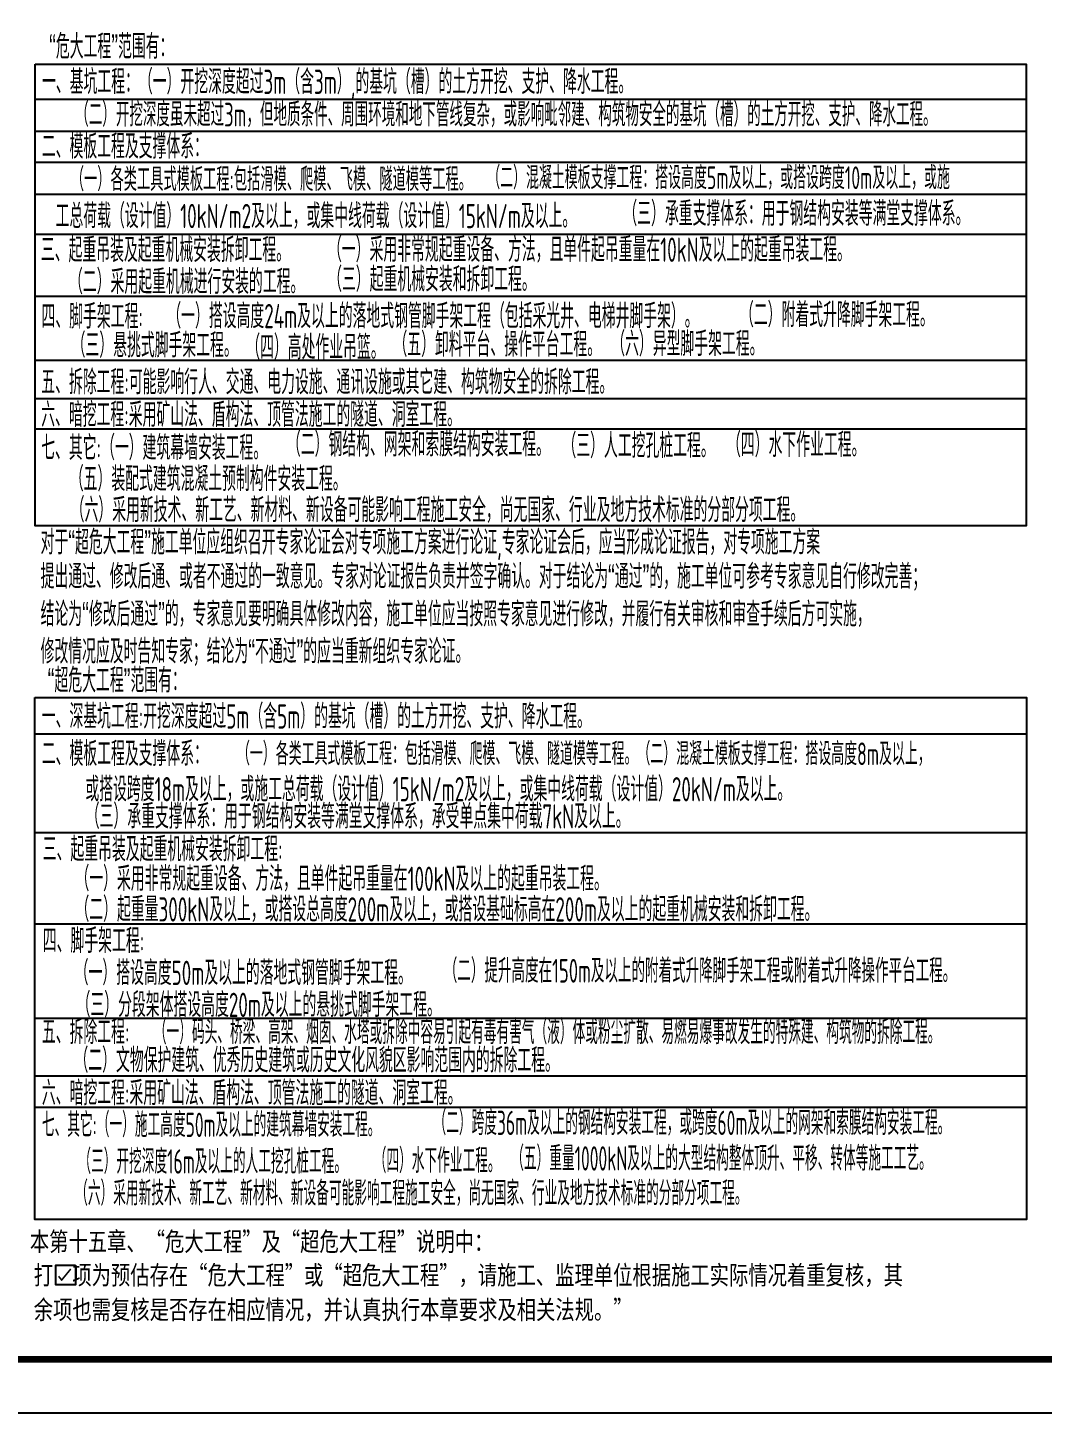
# Model space of a CAD drawing. Extents: x -812054 to 22247, y -644080 to 1003627.
# Drawn here: x -619168 to -600365, y -186869 to -161191 of the extents above; entities that cross this region are included whole.
import ezdxf

# ---------------------------------------------------------------- set-up
doc = ezdxf.new("R2010")
doc.units = 0
doc.header["$LTSCALE"] = 1000
doc.layers.get('0').update_dxf_attribs({"linetype": 'CONTINUOUS'})
for name, color, linetype in [('0-R-防护门', 4, 'CONTINUOUS'), ('AXIS', 3, 'CONTINUOUS'), ('C-SHET-TTLB', 11, 'CONTINUOUS'), ('SM', 7, 'CONTINUOUS'), ('STEEL', 7, 'CONTINUOUS')]:
    doc.layers.add(name, color=color, linetype=linetype)
doc.styles.add('st', font='', dxfattribs={"width": 0.85})
doc.styles.add('TSSD_REIN', font='tssdeng.shx', dxfattribs={"width": 0.7, "height": 300, "bigfont": 'tssdchn.shx'})
doc.styles.get('st').set_extended_font_data('SimSun')

msp = doc.modelspace()

# ---------------------------------------------------------------- linework, layer by layer
at = {"color": 6, "const_width": 30}
msp.add_lwpolyline([(-618370.99, -184195.3), (-618538.54, -184399.93), (-618596.06, -184329.68)], dxfattribs=at)
at = {"layer": '0-R-防护门'}
for p, q in [((-619028.62, -162517.88), (-600667.27, -162517.88)), ((-619028.62, -163106.64), (-600667.27, -163106.64)), ((-619028.62, -163685.43), (-600667.27, -163685.43)), ((-619028.62, -164274.19), (-600667.27, -164274.19)), ((-619028.62, -165018.96), (-600667.27, -165018.96)), ((-619028.62, -166165.39), (-600667.27, -166165.39)), ((-619028.62, -167352.43), (-600667.27, -167352.43)), ((-619028.62, -168064.66), (-600667.27, -168064.66)), ((-619028.62, -168623.27), (-600667.27, -168623.27)), ((-619028.62, -174277.09), (-600667.27, -174277.09)), ((-619028.62, -176106.57), (-600667.27, -176106.57)), ((-619028.62, -177799.63), (-600667.27, -177799.63)), ((-619028.62, -179544.31), (-600667.27, -179544.31)), ((-619028.62, -180617.38), (-600667.27, -180617.38)), ((-619028.62, -181197.89), (-600667.27, -181197.89))]:
    msp.add_line(p, q, dxfattribs=at)
for points in [[(-619028.62, -161869.25), (-600667.27, -161869.25), (-600667.27, -170424.94), (-619028.62, -170424.94)], [(-619036.7, -173601.47), (-600658.35, -173601.47), (-600658.35, -183278.43), (-619036.7, -183278.43)]]:
    msp.add_lwpolyline(points, close=True, dxfattribs=at)
at = {"layer": 'C-SHET-TTLB'}
msp.add_lwpolyline([(-589881.51, -127469.25), (-589881.51, -186869.25), (-694981.51, -186869.25), (-694981.51, -127469.25)], close=True, dxfattribs=at)
at = {"layer": 'C-SHET-TTLB', "const_width": 120}
msp.add_lwpolyline([(-693141.51, -128469.25), (-590881.51, -128469.25), (-590881.51, -185869.25), (-693141.51, -185869.25)], close=True, dxfattribs=at)
at = {"layer": 'SM', "color": 6}
msp.add_lwpolyline([(-618284.29, -184127.04), (-618284.29, -184487.02), (-618645.28, -184487.02), (-618645.28, -184127.04), (-618284.29, -184127.04)], dxfattribs=at)

# ---------------------------------------------------------------- texts
at = {"layer": 'AXIS', "style": 'st', "width": 0.75}
for s, p in [('本第十五章、“危大工程”及“超危大工程”说明中：', (-619128.72, -183862.08)), ('打  项为预估存在“危大工程”或“超危大工程”，请施工、监理单位根据施工实际情况着重复核，其', (-619056.54, -184483.25)), ('余项也需复核是否存在相应情况，并认真执行本章要求及相关法规。”', (-619056.69, -185124.36))]:
    msp.add_text(s, height=350, dxfattribs=at).set_placement(p)
at = {"layer": 'STEEL', "color": 2, "style": 'TSSD_REIN', "width": 0.6}
for s, p in [('“危大工程”范围有：', (-618771.06, -161766.44)), ('对于“超危大工程”施工单位应组织召开专家论证会对专项施工方案进行论证,专家论证会后，应当形成论证报告，对专项施工方案', (-618929.08, -170953.41)), ('“超危大工程”范围有：', (-618797.54, -173511.43))]:
    msp.add_text(s, height=450, dxfattribs=at).set_placement(p)
at = {"layer": 'STEEL', "color": 7, "style": 'TSSD_REIN'}
for s, height, width, p in [('一、基坑工程：（一）开挖深度超过3m（含3m）,的基坑（槽）的土方开挖、支护、降水工程。', 450, 0.6, (-618902.93, -162419.91)), ('（二）开挖深度虽未超过3m，但地质条件、周围环境和地下管线复杂，或影响毗邻建、构筑物安全的基坑（槽）的土方开挖、支护、降水工程。', 440, 0.6, (-618287.52, -163021.66)), ('二、模板工程及支撑体系：', 450, 0.6, (-618906.66, -163617.31)), ('（一）各类工具式模板工程:包括滑模、爬模、飞模、隧道模等工程。', 430, 0.6, (-618368.28, -164216.29)), ('（二）混凝土模板支撑工程：搭设高度5m及以上，或搭设跨度10m及以上，或施', 420, 0.6, (-610651.31, -164181.65)), ('工总荷载（设计值）10kN/m2及以上，或集中线荷载（设计值）15kN/m及以上。', 450, 0.6, (-618650.56, -164906.31)), ('\u3000（三）承重支撑体系：用于钢结构安装等满堂支撑体系。', 450, 0.6, (-608385.27, -164862.97)), ('\u3000三、起重吊装及起重机械安装拆卸工程。\u3000', 450, 0.6, (-619179.68, -165535.93)), ('（一）采用非常规起重设备、方法，且单件起吊重量在10kN及以上的起重吊装工程。', 450, 0.6, (-613602.37, -165530.75)), ('（二）采用起重机械进行安装的工程。', 450, 0.6, (-618402.35, -166125.3)), ('（三）起重机械安装和拆卸工程。', 450, 0.6, (-613600.51, -166080.68)), ('四、脚手架工程:\u3000', 450, 0.6, (-618911.47, -166769.08)), ('（一）搭设高度24m及以上的落地式钢管脚手架工程（包括采光井、电梯井脚手架）。', 450, 0.6, (-616580.46, -166760.8)), ('（二）附着式升降脚手架工程。', 450, 0.6, (-605967.62, -166738.11)), ('（三）悬挑式脚手架工程。', 450, 0.6, (-618353.49, -167302.16)), ('（四）高处作业吊篮。', 450, 0.6, (-615117.58, -167339.86)), ('（五）卸料平台、操作平台工程。', 450, 0.6, (-612389.37, -167287.67)), ('（六）异型脚手架工程。', 450, 0.6, (-608353.44, -167276.57)), ('五、拆除工程:可能影响行人、交通、电力设施、通讯设施或其它建、构筑物安全的拆除工程。', 450, 0.6, (-618916.22, -167985.02)), ('六、暗挖工程:采用矿山法、盾构法、顶管法施工的隧道、洞室工程。', 450, 0.6, (-618918.15, -168590.04)), ('七、其它:（一）建筑幕墙安装工程。', 450, 0.6, (-618918.41, -169202.23)), ('（二）钢结构、网架和索膜结构安装工程。', 450, 0.6, (-614363.69, -169138.82)), ('（三）人工挖孔桩工程。', 450, 0.6, (-609258.14, -169163.15)), ('（四）水下作业工程。', 450, 0.6, (-606207.75, -169146.61)), ('（五）装配式建筑混凝土预制构件安装工程。', 450, 0.6, (-618387.11, -169779.34)), ('（六）采用新技术、新工艺、新材料、新设备可能影响工程施工安全，尚无国家、行业及地方技术标准的分部分项工程。', 450, 0.6, (-618371.6, -170354.85)), ('提出通过、修改后通、或者不通过的一致意见。专家对论证报告负责并签字确认。对于结论为“通过”的，施工单位可参考专家意见自行修改完善；', 450, 0.6, (-618929.08, -171586.43)), ('结论为“修改后通过”的，专家意见要明确具体修改内容，施工单位应当按照专家意见进行修改，并履行有关审核和审查手续后方可实施，', 450, 0.6, (-618929.08, -172285.11)), ('修改情况应及时告知专家；结论为“不通过”的应当重新组织专家论证。', 450, 0.6, (-618929.08, -172976.16)), ('一、深基坑工程:开挖深度超过5m（含5m）的基坑（槽）的土方开挖、支护、降水工程。 ', 450, 0.6, (-618907.05, -174180.47)), ('二、模板工程及支撑体系：', 450, 0.6, (-618907.04, -174871.78)), ('（一）各类工具式模板工程：包括滑模、爬模、飞模、隧道模等工程。（二）混凝土模板支撑工程：搭设高度8m及以上，', 420, 0.6, (-615289.38, -174858.04)), ('或搭设跨度18m及以上，或施工总荷载（设计值）15kN/m2及以上，或集中线荷载（设计值）20kN/m及以上。', 450, 0.6, (-618099.78, -175528.84)), ('（三）承重支撑体系：用于钢结构安装等满堂支撑体系，承受单点集中荷载7kN及以上。', 450, 0.6, (-618092.28, -176033.05)), ('三、起重吊装及起重机械安装拆卸工程:', 450, 0.6, (-618889.05, -176641.03)), ('（一）采用非常规起重设备、方法，且单件起吊重量在100kN及以上的起重吊装工程。', 450, 0.6, (-618283.24, -177189.06)), ('（二）起重量300kN及以上，或搭设总高度200m及以上，或搭设基础标高在200m及以上的起重机械安装和拆卸工程。', 450, 0.6, (-618283.24, -177756.09)), ('四、脚手架工程:', 450, 0.6, (-618887.48, -178338.74)), ('（一）搭设高度50m及以上的落地式钢管脚手架工程。', 450, 0.6, (-618296.96, -178933.04)), ('（二）提升高度在150m及以上的附着式升降脚手架工程或附着式升降操作平台工程。', 440, 0.6, (-611456.5, -178888.47)), ('（三）分段架体搭设高度20m及以上的悬挑式脚手架工程。', 450, 0.6, (-618261.96, -179525.01)), ('五、拆除工程:', 450, 0.6, (-618904.6, -180028.48)), ('（一）码头、桥梁、高架、烟囱、水塔或拆除中容易引起有毒有害气（液）体或粉尘扩散、易燃易爆事故发生的特殊建、构筑物的拆除工程。', 450, 0.55, (-616829.32, -180027.46)), ('（二）文物保护建筑、优秀历史建筑或历史文化风貌区影响范围内的拆除工程。', 450, 0.6, (-618301.36, -180552.71)), ('六、暗挖工程:采用矿山法、盾构法、顶管法施工的隧道、洞室工程。', 450, 0.6, (-618905.82, -181160.72)), ('七、其它:（一）施工高度50m及以上的建筑幕墙安装工程。', 450, 0.55, (-618905.34, -181748.1)), ('（二）跨度36m及以上的钢结构安装工程，或跨度60m及以上的网架和索膜结构安装工程。', 450, 0.55, (-611647.17, -181711.52)), ('（三）开挖深度16m及以上的人工挖孔桩工程。', 450, 0.55, (-618229.18, -182427.72)), ('（四）水下作业工程。', 450, 0.55, (-612755.6, -182413.01)), ('（五）重量1000kN及以上的大型结构整体顶升、平移、转体等施工工艺。', 450, 0.55, (-610207.82, -182371.25)), ('（六）采用新技术、新工艺、新材料、新设备可能影响工程施工安全，尚无国家、行业及地方技术标准的分部分项工程。', 450, 0.55, (-618288.9, -183017.4))]:
    msp.add_text(s, height=height, dxfattribs=dict(at, width=width)).set_placement(p)

doc.saveas('drawing.dxf')
